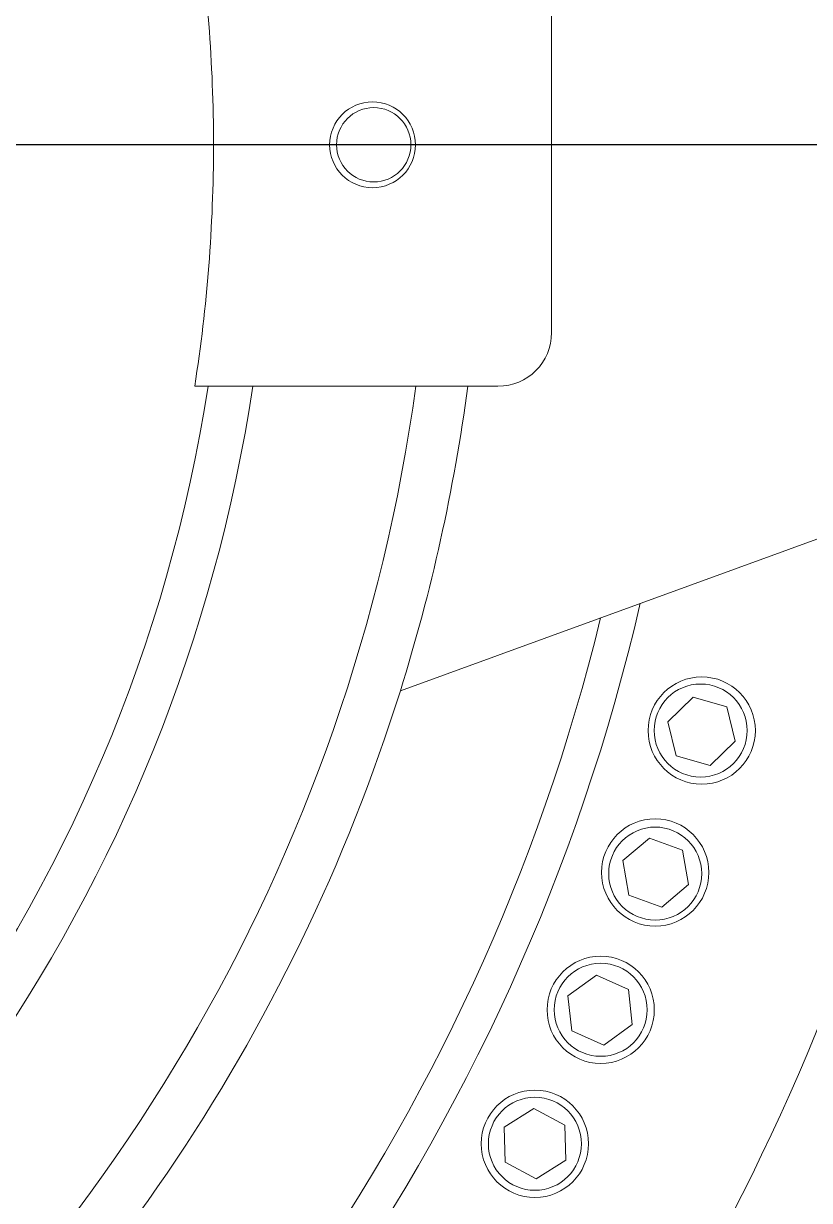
# Model space of a CAD drawing. Header units: millimetres. Extents: x -1838618 to -1600818, y -1770412 to -1553248.
# Drawn here: x -1792016.4 to -1791796.5, y -1685840.9 to -1685511.8 of the extents above; entities that cross this region are included whole.
import ezdxf

# ---------------------------------------------------------------- set-up
doc = ezdxf.new("R2010")
doc.units = ezdxf.units.MM
doc.header["$LTSCALE"] = 100
doc.layers.add('412equipment', color=6, linetype='Continuous')
doc.layers.add('_____1', color=160, linetype='Continuous')

# ---------------------------------------------------------------- blocks, each defined once
blk = doc.blocks.new('67')
at = {"color": 4, "ltscale": 100}
blk.add_line((26786.59, 0), (-4089.12, 0), dxfattribs=at)
blk = doc.blocks.new('A$C2A4D0462')
at = {"layer": '_____1', "color": 7, "lineweight": 0}
for p, q in [((35.333, 3.5), (35.333, -3.5)), ((28.851, 0), (29.316, 0)), ((34.333, -4.5), (28.677, -4.5)), ((42.511, -6.537), (32.513, -10.176)), ((37.501, -10.754), (37.972, -10.299)), ((37.972, -10.299), (38.601, -10.479)), ((38.601, -10.479), (38.759, -11.114)), ((37.659, -11.388), (37.501, -10.754)), ((38.759, -11.114), (38.288, -11.569)), ((38.288, -11.569), (37.659, -11.388)), ((36.659, -13.343), (37.161, -12.923)), ((37.161, -12.923), (37.776, -13.147)), ((37.776, -13.147), (37.889, -13.791)), ((36.773, -13.988), (36.659, -13.343)), ((37.889, -13.791), (37.388, -14.212)), ((37.388, -14.212), (36.773, -13.988)), ((35.639, -15.868), (36.169, -15.483)), ((36.169, -15.483), (36.767, -15.75)), ((36.767, -15.75), (36.835, -16.4)), ((35.708, -16.519), (35.639, -15.868)), ((36.835, -16.4), (36.306, -16.785)), ((36.306, -16.785), (35.708, -16.519)), ((34.446, -18.316), (35.001, -17.969)), ((35.001, -17.969), (35.578, -18.276)), ((34.469, -18.969), (34.446, -18.316)), ((35.578, -18.276), (35.601, -18.93)), ((35.046, -19.277), (34.469, -18.969)), ((35.601, -18.93), (35.046, -19.277))]:
    blk.add_line(p, q, dxfattribs=at)
for points in [[(19.544, 0), (23.266, 0), (26.989, 0)], [(31.177, 0), (34.9, 0), (38.623, 0)]]:
    blk.add_lwpolyline(points, dxfattribs=at)
for points, knots in [([(28.677, -4.5), (28.911, -3.012), (29.028, -1.507), (29.028, 0), (29.028, 1.507), (28.911, 3.011), (28.677, 4.5)], [0, 0, 0, 0, 1, 1, 1, 2, 2, 2, 2]), ([(32.795, 0.003), (32.795, 0.445), (32.436, 0.803), (31.995, 0.803), (31.553, 0.803), (31.194, 0.445), (31.194, 0.003), (31.194, -0.439), (31.553, -0.797), (31.995, -0.797), (32.436, -0.797), (32.795, -0.439), (32.795, 0.003)], [0, 0, 0, 0, 1, 1, 1, 2, 2, 2, 3, 3, 3, 4, 4, 4, 4]), ([(32.709, 0.003), (32.709, 0.385), (32.398, 0.696), (32.016, 0.696), (31.633, 0.696), (31.323, 0.385), (31.323, 0.003), (31.323, -0.38), (31.633, -0.69), (32.016, -0.69), (32.398, -0.69), (32.709, -0.38), (32.709, 0.003)], [0, 0, 0, 0, 1, 1, 1, 2, 2, 2, 3, 3, 3, 4, 4, 4, 4]), ([(39.133, -10.919), (39.133, -10.367), (38.685, -9.919), (38.133, -9.919), (37.581, -9.919), (37.133, -10.367), (37.133, -10.919), (37.133, -11.471), (37.581, -11.919), (38.133, -11.919), (38.685, -11.919), (39.133, -11.471), (39.133, -10.919)], [0, 0, 0, 0, 1, 1, 1, 2, 2, 2, 3, 3, 3, 4, 4, 4, 4]), ([(38.979, -10.919), (38.979, -10.44), (38.59, -10.052), (38.112, -10.052), (37.633, -10.052), (37.245, -10.44), (37.245, -10.919), (37.245, -11.398), (37.633, -11.786), (38.112, -11.786), (38.59, -11.786), (38.979, -11.398), (38.979, -10.919)], [0, 0, 0, 0, 1, 1, 1, 2, 2, 2, 3, 3, 3, 4, 4, 4, 4]), ([(38.265, -13.565), (38.265, -13.013), (37.817, -12.565), (37.265, -12.565), (36.713, -12.565), (36.265, -13.013), (36.265, -13.565), (36.265, -14.117), (36.713, -14.565), (37.265, -14.565), (37.817, -14.565), (38.265, -14.117), (38.265, -13.565)], [0, 0, 0, 0, 1, 1, 1, 2, 2, 2, 3, 3, 3, 4, 4, 4, 4]), ([(38.132, -13.586), (38.132, -13.107), (37.744, -12.719), (37.265, -12.719), (36.786, -12.719), (36.398, -13.107), (36.398, -13.586), (36.398, -14.065), (36.786, -14.453), (37.265, -14.453), (37.744, -14.453), (38.132, -14.065), (38.132, -13.586)], [0, 0, 0, 0, 1, 1, 1, 2, 2, 2, 3, 3, 3, 4, 4, 4, 4]), ([(37.249, -16.126), (37.249, -15.574), (36.801, -15.126), (36.249, -15.126), (35.697, -15.126), (35.249, -15.574), (35.249, -16.126), (35.249, -16.678), (35.697, -17.126), (36.249, -17.126), (36.801, -17.126), (37.249, -16.678), (37.249, -16.126)], [0, 0, 0, 0, 1, 1, 1, 2, 2, 2, 3, 3, 3, 4, 4, 4, 4]), ([(37.116, -16.126), (37.116, -15.647), (36.728, -15.259), (36.249, -15.259), (35.77, -15.259), (35.382, -15.647), (35.382, -16.126), (35.382, -16.605), (35.77, -16.993), (36.249, -16.993), (36.728, -16.993), (37.116, -16.605), (37.116, -16.126)], [0, 0, 0, 0, 1, 1, 1, 2, 2, 2, 3, 3, 3, 4, 4, 4, 4]), ([(36.022, -18.624), (36.022, -18.072), (35.574, -17.624), (35.021, -17.624), (34.469, -17.624), (34.021, -18.072), (34.021, -18.624), (34.021, -19.176), (34.469, -19.624), (35.021, -19.624), (35.574, -19.624), (36.022, -19.176), (36.022, -18.624)], [0, 0, 0, 0, 1, 1, 1, 2, 2, 2, 3, 3, 3, 4, 4, 4, 4]), ([(35.888, -18.624), (35.888, -18.145), (35.5, -17.757), (35.021, -17.757), (34.543, -17.757), (34.154, -18.145), (34.154, -18.624), (34.154, -19.102), (34.543, -19.491), (35.021, -19.491), (35.5, -19.491), (35.888, -19.102), (35.888, -18.624)], [0, 0, 0, 0, 1, 1, 1, 2, 2, 2, 3, 3, 3, 4, 4, 4, 4])]:
    blk.add_open_spline(points, degree=3, knots=knots, dxfattribs=at)
for points in [[(34.333, -4.5), (34.885, -4.5), (35.333, -4.052), (35.333, -3.5)], [(12.414, -26.515), (21.24, -22.383), (27.431, -14.13), (28.929, -4.5)], [(14.247, -26.515), (22.596, -22.029), (28.345, -13.872), (29.762, -4.5)], [(19.829, -26.515), (26.925, -21.208), (31.598, -13.278), (32.802, -4.5)], [(32.513, -10.176), (33.093, -8.323), (33.513, -6.424), (33.77, -4.5)], [(19.867, -32.348), (28.531, -27.027), (34.698, -18.454), (36.987, -8.547)], [(19.867, -31.574), (28.079, -26.407), (33.954, -18.244), (36.247, -8.817)], [(21.392, -26.515), (26.632, -22.287), (30.502, -16.602), (32.513, -10.176)], [(27.966, -33.364), (34.76, -27.669), (39.653, -20.036), (41.992, -11.485)]]:
    blk.add_open_spline(points, degree=3, dxfattribs=at)
blk = doc.blocks.new('LOW PLATFOR')
at = {"layer": '412equipment', "linetype": 'Continuous', "lineweight": 0, "xscale": 15, "yscale": 15, "zscale": 15}
blk.add_blockref('A$C2A4D0462', (-26600.08, 0, 590), dxfattribs=at)

msp = doc.modelspace()

# ---------------------------------------------------------------- block references
at = {"color": 7}
msp.add_blockref('67', (-1792398.6, -1685545.74), dxfattribs=at)
at = {"layer": '412equipment', "color": 7}
msp.add_blockref('LOW PLATFOR', (-1765798.6, -1685545.74), dxfattribs=at)

doc.saveas('drawing.dxf')
